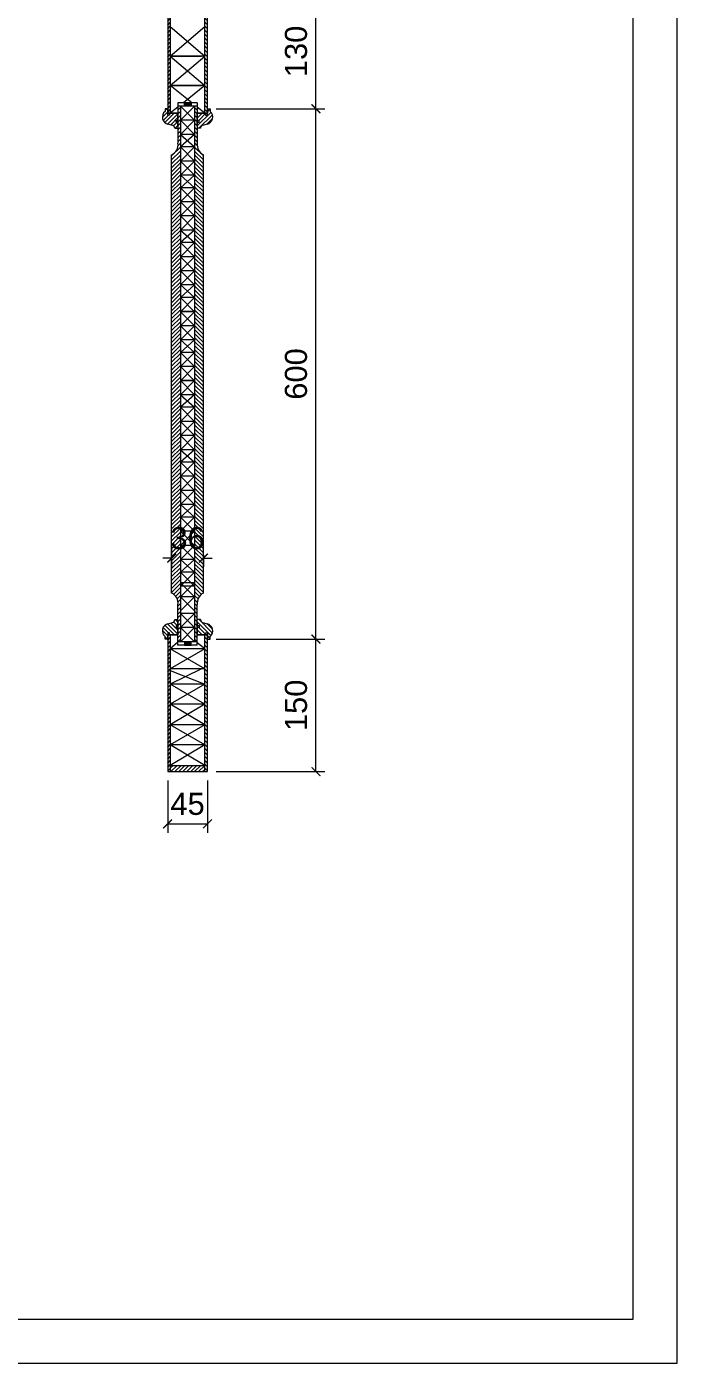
# Model space of a CAD drawing. Header units: millimetres. Extents: x 1821 to 3921, y 493 to 3463.
# Drawn here: x 3184 to 3921, y 493 to 2005 of the extents above; entities that cross this region are included whole.
import ezdxf

# ---------------------------------------------------------------- set-up
doc = ezdxf.new("R2010")
doc.units = ezdxf.units.MM
for name, color, linetype, lineweight in [('图框', 7, 'Continuous', 13), ('填充', 8, 'Continuous', 5), ('标准家私', 4, 'Continuous', 20), ('标注', 2, 'Continuous', 9)]:
    doc.layers.add(name, color=color, linetype=linetype, lineweight=lineweight)
doc.styles.get("Standard").update_dxf_attribs({"font": 'arial.ttf'})
pattern_1 = [(315, (-35817.922, -61120.422), (2.24506403, 2.24506403), [])]
pattern_2 = [(225, (42550.396, -61120.422), (-2.24506403, 2.24506403), [])]

# ---------------------------------------------------------------- blocks, each defined once
blk = doc.blocks.new('_ArchTick')
at = {"color": 0, "linetype": 'ByBlock', "const_width": 0.15}
blk.add_lwpolyline([(-0.5, -0.5), (0.5, 0.5)], dxfattribs=at)

msp = doc.modelspace()

# ---------------------------------------------------------------- hatches: boundary and pattern name
at = {"layer": '填充'}
h = msp.add_hatch(dxfattribs=at)
h.set_pattern_fill('ANSI31', color=0, angle=-90, style=0)
h.set_pattern_definition(pattern_2)
h.paths.add_polyline_path([(3346.7, 2047.5), (3343.7, 2047.5), (3343.7, 1907.5), (3346.7, 1907.5)])
h = msp.add_hatch(dxfattribs=at)
h.set_pattern_fill('ANSI31', color=0, angle=-90, style=0)
h.set_pattern_definition(pattern_1)
h.paths.add_polyline_path([(3385.7, 2047.5), (3388.7, 2047.5), (3388.7, 1907.5), (3385.7, 1907.5)])
h = msp.add_hatch(dxfattribs=at)
h.set_pattern_fill('ANSI31', color=0, angle=-90, style=0)
h.set_pattern_definition([(45, (-35817.922, 64345.5138), (2.24506403, -2.24506403), [])])
h.paths.add_polyline_path([(3345.7, 1905.5), (3345.7, 1907.5), (3355.2, 1907.5), (3355.2, 1899.4), (3353.2, 1899.4), (3353.2, 1897.4), (3355.2, 1897.4), (3355.2, 1893.5), (3355.2, 1890.5), (3351.7, 1890.5, 0.321734), (3349.1, 1893.9, 0.019475), (3344, 1895.2, -0.617514), (3340.7, 1909.5), (3340.7, 1912.5), (3343.7, 1912.5), (3343.7, 1907.5), (3343.7, 1905.5)])
h.paths.add_polyline_path([(3379.2, 1899.4), (3377.2, 1899.4), (3377.2, 1907.5), (3386.7, 1907.5), (3386.7, 1905.5), (3388.7, 1905.5), (3388.7, 1907.5), (3388.7, 1912.5), (3391.7, 1912.5), (3391.7, 1909.5, -0.617514), (3388.5, 1895.2, 0.019475), (3383.4, 1893.9, 0.321734), (3380.7, 1890.5), (3377.2, 1890.5), (3377.2, 1896.1), (3377.2, 1897.4), (3379.2, 1897.4)])
h = msp.add_hatch(dxfattribs=at)
h.set_pattern_fill('ANSI31', color=0, angle=-90, style=0)
h.set_pattern_definition(pattern_2)
h.paths.add_polyline_path([(3348.2, 1860.5, 0.323873), (3355.2, 1873.5), (3355.2, 1907.5), (3355.2, 1907.5), (3355.2, 1915.5), (3358.2, 1915.5), (3358.2, 1309.5), (3355.2, 1309.5), (3355.2, 1317.5), (3355.2, 1331.5), (3355.2, 1340.5), (3355.2, 1351.6, 0.323873), (3348.2, 1364.5)])
h = msp.add_hatch(dxfattribs=at)
h.set_pattern_fill('ANSI31', color=0, angle=-90, style=0)
h.set_pattern_definition(pattern_1)
h.paths.add_polyline_path([(3384.2, 1860.5, -0.323873), (3377.2, 1873.5), (3377.2, 1907.5), (3377.2, 1907.5), (3377.2, 1915.5), (3374.2, 1915.5), (3374.2, 1309.5), (3377.2, 1309.5), (3377.2, 1317.5), (3377.2, 1331.5), (3377.2, 1340.5), (3377.2, 1351.6, -0.323873), (3384.2, 1364.5)])
h = msp.add_hatch(dxfattribs=at)
h.set_pattern_fill('ANSI31', color=0, angle=-90, style=0)
h.set_pattern_definition(pattern_1)
h.paths.add_polyline_path([(3345.7, 1319.5), (3345.7, 1317.5), (3355.2, 1317.5), (3355.2, 1325.7), (3353.2, 1325.7), (3353.2, 1327.7), (3355.2, 1327.7), (3355.2, 1331.5), (3355.2, 1334.5), (3351.7, 1334.5, -0.321734), (3349.1, 1331.2, -0.019475), (3344, 1329.9, 0.617514), (3340.7, 1315.5), (3340.7, 1312.5), (3343.7, 1312.5), (3343.7, 1317.5), (3343.7, 1319.5)])
h.paths.add_polyline_path([(3379.2, 1325.7), (3377.2, 1325.7), (3377.2, 1317.5), (3386.7, 1317.5), (3386.7, 1319.5), (3388.7, 1319.5), (3388.7, 1317.5), (3388.7, 1312.5), (3391.7, 1312.5), (3391.7, 1315.5, 0.617514), (3388.5, 1329.9, -0.019475), (3383.4, 1331.2, -0.321734), (3380.7, 1334.5), (3377.2, 1334.5), (3377.2, 1327.7), (3379.2, 1327.7)])
h = msp.add_hatch(dxfattribs=at)
h.set_pattern_fill('ANSI31', color=0, angle=-90, style=0)
h.set_pattern_definition(pattern_2)
h.paths.add_polyline_path([(3346.7, 1317.5), (3343.7, 1317.5), (3343.7, 1162.5), (3346.7, 1162.5)])
h = msp.add_hatch(dxfattribs=at)
h.set_pattern_fill('ANSI31', color=0, angle=-90, style=0)
h.set_pattern_definition(pattern_1)
h.paths.add_polyline_path([(3385.7, 1317.5), (3388.7, 1317.5), (3388.7, 1162.5), (3385.7, 1162.5)])
h = msp.add_hatch(dxfattribs=at)
h.set_pattern_fill('ANSI31', color=0, angle=-90, style=0)
h.set_pattern_definition([(45, (5520.3607, -3013.484), (2.245064, -2.245064), [])])
h.paths.add_polyline_path([(3346.7, 1162.5), (3346.7, 1169.5), (3385.7, 1169.5), (3385.7, 1162.5)])
at = {"layer": '标准家私'}
for points in [[(3370.4, 1915.5), (3370.4, 1919.5), (3362.7, 1919.5), (3362.7, 1915.5)], [(3370.4, 1309.5), (3370.4, 1305.5), (3362.7, 1305.5), (3362.7, 1309.5)]]:
    msp.add_hatch(color=0, dxfattribs=at).paths.add_polyline_path(points)

# ---------------------------------------------------------------- linework, layer by layer
at = {"layer": '图框', "color": 0}
msp.add_lwpolyline([(1820.7, 3463), (1820.7, 493), (3920.7, 493), (3920.7, 3463)], close=True, dxfattribs=at)
at = {"layer": '图框', "color": 0, "lineweight": 20}
msp.add_lwpolyline([(1870.7, 3413), (1870.7, 543), (3870.7, 543), (3870.7, 3413)], close=True, dxfattribs=at)
at = {"layer": '填充', "color": 0}
for p, q in [((3346.7, 1972.3), (3385.7, 2005.6)), ((3346.7, 2005.6), (3385.7, 1972.3)), ((3346.7, 1939), (3385.7, 1972.3)), ((3385.7, 1972.3), (3346.7, 1972.3)), ((3346.7, 1972.3), (3385.7, 1939)), ((3385.7, 1972.3), (3346.7, 1972.3)), ((3346.7, 1972.3), (3382.1, 1972.3)), ((3385.7, 1939), (3346.7, 1939)), ((3370.9, 1919.5), (3346.7, 1939)), ((3346.7, 1939), (3382.1, 1939)), ((3385.7, 1939), (3361.6, 1919.5)), ((3355.2, 1914.4), (3346.7, 1907.5)), ((3374.2, 1899.6), (3358.2, 1915.5)), ((3358.2, 1899.6), (3374.2, 1915.5)), ((3385.7, 1907.5), (3377.2, 1914.4)), ((3374.2, 1899.6), (3358.2, 1899.6)), ((3358.2, 1883.6), (3374.2, 1899.6)), ((3374.2, 1883.6), (3358.2, 1899.6)), ((3374.2, 1883.6), (3358.2, 1883.6)), ((3358.2, 1883.6), (3374.2, 1869.4)), ((3374.2, 1883.6), (3358.2, 1869.4)), ((3358.2, 1869.4), (3374.2, 1853.4)), ((3374.2, 1869.4), (3358.2, 1853.4)), ((3374.2, 1869.4), (3358.2, 1869.4)), ((3374.2, 1869.4), (3358.2, 1869.4)), ((3374.2, 1869.4), (3358.2, 1869.4)), ((3374.2, 1869.4), (3358.2, 1869.4)), ((3374.2, 1853.4), (3358.2, 1853.4)), ((3374.2, 1853.4), (3358.2, 1853.4)), ((3374.2, 1853.4), (3358.2, 1853.4)), ((3374.2, 1853.4), (3358.2, 1853.4)), ((3374.2, 1853.4), (3358.2, 1853.4)), ((3358.2, 1837.4), (3374.2, 1853.4)), ((3374.2, 1837.4), (3358.2, 1853.4)), ((3374.2, 1837.4), (3358.2, 1837.4)), ((3358.2, 1837.4), (3374.2, 1823.3)), ((3374.2, 1837.4), (3358.2, 1823.3)), ((3374.2, 1823.3), (3358.2, 1823.3)), ((3374.2, 1823.3), (3358.2, 1823.3)), ((3358.2, 1823.2), (3374.2, 1807.3)), ((3374.2, 1823.2), (3358.2, 1807.3)), ((3374.2, 1823.2), (3358.2, 1823.2)), ((3374.2, 1823.2), (3358.2, 1823.2)), ((3374.2, 1807.3), (3358.2, 1807.3)), ((3374.2, 1807.3), (3358.2, 1807.3)), ((3374.2, 1807.3), (3358.2, 1807.3)), ((3374.2, 1807.3), (3358.2, 1807.3)), ((3358.2, 1807.3), (3374.2, 1791.3)), ((3374.2, 1807.3), (3358.2, 1791.3)), ((3374.2, 1807.3), (3358.2, 1807.3)), ((3374.2, 1807.3), (3358.2, 1807.3)), ((3374.2, 1807.3), (3358.2, 1807.3)), ((3374.2, 1807.3), (3358.2, 1807.3)), ((3374.2, 1791.3), (3358.2, 1791.3)), ((3374.2, 1791.3), (3358.2, 1791.3)), ((3374.2, 1791.3), (3358.2, 1791.3)), ((3374.2, 1791.3), (3358.2, 1791.3)), ((3374.2, 1791.3), (3358.2, 1791.3)), ((3358.2, 1775.3), (3374.2, 1791.3)), ((3374.2, 1775.3), (3358.2, 1791.3)), ((3374.2, 1775.3), (3358.2, 1775.3)), ((3358.2, 1775.3), (3374.2, 1761.2)), ((3374.2, 1775.3), (3358.2, 1761.2)), ((3374.2, 1761.2), (3358.2, 1761.2)), ((3374.2, 1761.2), (3358.2, 1761.2)), ((3358.2, 1761.1), (3374.2, 1745.2)), ((3374.2, 1761.1), (3358.2, 1745.2)), ((3374.2, 1761.1), (3358.2, 1761.1)), ((3374.2, 1761.1), (3358.2, 1761.1)), ((3374.2, 1745.2), (3358.2, 1745.2)), ((3374.2, 1745.2), (3358.2, 1745.2)), ((3374.2, 1745.2), (3358.2, 1745.2)), ((3374.2, 1745.2), (3358.2, 1745.2)), ((3358.2, 1745.2), (3374.2, 1729.2)), ((3374.2, 1745.2), (3358.2, 1729.2)), ((3374.2, 1745.2), (3358.2, 1745.2)), ((3374.2, 1745.2), (3358.2, 1745.2)), ((3374.2, 1745.2), (3358.2, 1745.2)), ((3374.2, 1745.2), (3358.2, 1745.2)), ((3374.2, 1729.2), (3358.2, 1729.2)), ((3374.2, 1729.2), (3358.2, 1729.2)), ((3374.2, 1729.2), (3358.2, 1729.2)), ((3374.2, 1729.2), (3358.2, 1729.2)), ((3374.2, 1729.2), (3358.2, 1729.2)), ((3358.2, 1713.2), (3374.2, 1729.2)), ((3374.2, 1713.2), (3358.2, 1729.2)), ((3374.2, 1713.2), (3358.2, 1713.2)), ((3358.2, 1713.2), (3374.2, 1699)), ((3374.2, 1713.2), (3358.2, 1699)), ((3358.2, 1699), (3374.2, 1683)), ((3374.2, 1699), (3358.2, 1683)), ((3374.2, 1699), (3358.2, 1699)), ((3374.2, 1699), (3358.2, 1699)), ((3374.2, 1699), (3358.2, 1699)), ((3374.2, 1699), (3358.2, 1699)), ((3374.2, 1683.1), (3358.2, 1683.1)), ((3374.2, 1683.1), (3358.2, 1683.1)), ((3374.2, 1683.1), (3358.2, 1683.1)), ((3374.2, 1683), (3358.2, 1683)), ((3374.2, 1683), (3358.2, 1683)), ((3374.2, 1683), (3358.2, 1683)), ((3358.2, 1683), (3374.2, 1667.1)), ((3374.2, 1683), (3358.2, 1667.1)), ((3374.2, 1683), (3358.2, 1683)), ((3374.2, 1683), (3358.2, 1683)), ((3374.2, 1667.1), (3358.2, 1667.1)), ((3374.2, 1667.1), (3358.2, 1667.1)), ((3374.2, 1667.1), (3358.2, 1667.1)), ((3374.2, 1667.1), (3358.2, 1667.1)), ((3374.2, 1667.1), (3358.2, 1667.1)), ((3358.2, 1651.1), (3374.2, 1667.1)), ((3374.2, 1651.1), (3358.2, 1667.1)), ((3374.2, 1651.1), (3358.2, 1651.1)), ((3358.2, 1651.1), (3374.2, 1636.9)), ((3374.2, 1651.1), (3358.2, 1636.9)), ((3358.2, 1636.9), (3374.2, 1620.9)), ((3374.2, 1636.9), (3358.2, 1620.9)), ((3374.2, 1636.9), (3358.2, 1636.9)), ((3374.2, 1636.9), (3358.2, 1636.9)), ((3374.2, 1636.9), (3358.2, 1636.9)), ((3374.2, 1636.9), (3358.2, 1636.9)), ((3374.2, 1620.9), (3358.2, 1620.9)), ((3374.2, 1620.9), (3358.2, 1620.9)), ((3374.2, 1620.9), (3358.2, 1620.9)), ((3374.2, 1620.9), (3358.2, 1620.9)), ((3358.2, 1620.9), (3374.2, 1604.9)), ((3374.2, 1620.9), (3358.2, 1604.9)), ((3374.2, 1620.9), (3358.2, 1620.9)), ((3374.2, 1620.9), (3358.2, 1620.9)), ((3374.2, 1620.9), (3358.2, 1620.9)), ((3374.2, 1620.9), (3358.2, 1620.9)), ((3374.2, 1605), (3358.2, 1605)), ((3374.2, 1605), (3358.2, 1605)), ((3358.2, 1589), (3374.2, 1605)), ((3374.2, 1589), (3358.2, 1605)), ((3374.2, 1604.9), (3358.2, 1604.9)), ((3374.2, 1604.9), (3358.2, 1604.9)), ((3374.2, 1604.9), (3358.2, 1604.9)), ((3374.2, 1589), (3358.2, 1589)), ((3358.2, 1589), (3374.2, 1574.8)), ((3374.2, 1589), (3358.2, 1574.8)), ((3358.2, 1574.8), (3374.2, 1558.8)), ((3374.2, 1574.8), (3358.2, 1558.8)), ((3374.2, 1574.8), (3358.2, 1574.8)), ((3374.2, 1574.8), (3358.2, 1574.8)), ((3374.2, 1574.8), (3358.2, 1574.8)), ((3374.2, 1574.8), (3358.2, 1574.8)), ((3374.2, 1558.8), (3358.2, 1558.8)), ((3374.2, 1558.8), (3358.2, 1558.8)), ((3374.2, 1558.8), (3358.2, 1558.8)), ((3374.2, 1558.8), (3358.2, 1558.8)), ((3358.2, 1558.8), (3374.2, 1542.8)), ((3374.2, 1558.8), (3358.2, 1542.8)), ((3374.2, 1558.8), (3358.2, 1558.8)), ((3374.2, 1558.8), (3358.2, 1558.8)), ((3374.2, 1558.8), (3358.2, 1558.8)), ((3374.2, 1558.8), (3358.2, 1558.8)), ((3374.2, 1542.8), (3358.2, 1542.8)), ((3374.2, 1542.8), (3358.2, 1542.8)), ((3374.2, 1542.8), (3358.2, 1542.8)), ((3374.2, 1542.8), (3358.2, 1542.8)), ((3374.2, 1542.8), (3358.2, 1542.8)), ((3358.2, 1526.8), (3374.2, 1542.8)), ((3374.2, 1526.8), (3358.2, 1542.8)), ((3374.2, 1526.8), (3358.2, 1526.8)), ((3358.2, 1526.8), (3374.2, 1512.7)), ((3374.2, 1526.8), (3358.2, 1512.7)), ((3374.2, 1512.7), (3358.2, 1512.7)), ((3374.2, 1512.7), (3358.2, 1512.7)), ((3358.2, 1512.6), (3374.2, 1496.7)), ((3374.2, 1512.6), (3358.2, 1496.7)), ((3374.2, 1512.6), (3358.2, 1512.6)), ((3374.2, 1512.6), (3358.2, 1512.6)), ((3358.1, 1496.7), (3374.1, 1480.7)), ((3374.1, 1496.7), (3358.1, 1480.7)), ((3374.1, 1496.7), (3358.1, 1496.7)), ((3374.1, 1496.7), (3358.1, 1496.7)), ((3374.1, 1496.7), (3358.1, 1496.7)), ((3374.1, 1496.7), (3358.1, 1496.7)), ((3374.2, 1496.7), (3358.2, 1496.7)), ((3374.2, 1496.7), (3358.2, 1496.7)), ((3374.2, 1496.7), (3358.2, 1496.7)), ((3374.2, 1496.7), (3358.2, 1496.7)), ((3374.1, 1480.7), (3358.1, 1480.7)), ((3374.1, 1480.7), (3358.1, 1480.7)), ((3374.1, 1480.7), (3358.1, 1480.7)), ((3374.1, 1480.7), (3358.1, 1480.7)), ((3374.1, 1480.7), (3358.1, 1480.7)), ((3358.1, 1464.7), (3374.1, 1480.7)), ((3374.1, 1464.7), (3358.1, 1480.7)), ((3374.1, 1464.7), (3358.1, 1464.7)), ((3358.1, 1464.7), (3374.1, 1450.6)), ((3374.1, 1464.7), (3358.1, 1450.6)), ((3374.1, 1450.6), (3358.1, 1450.6)), ((3374.1, 1450.6), (3358.1, 1450.6)), ((3358.1, 1450.5), (3374.1, 1434.5)), ((3374.1, 1450.5), (3358.1, 1434.5)), ((3374.1, 1450.5), (3358.1, 1450.5)), ((3374.1, 1450.5), (3358.1, 1450.5)), ((3374.1, 1434.6), (3358.1, 1434.6)), ((3374.1, 1434.6), (3358.1, 1434.6)), ((3374.1, 1434.6), (3358.1, 1434.6)), ((3374.1, 1434.5), (3358.1, 1434.5)), ((3374.1, 1434.5), (3358.1, 1434.5)), ((3374.1, 1434.5), (3358.1, 1434.5)), ((3358.1, 1434.5), (3374.1, 1418.6)), ((3374.1, 1434.5), (3358.1, 1418.6)), ((3374.1, 1434.5), (3358.1, 1434.5)), ((3374.1, 1434.5), (3358.1, 1434.5)), ((3374.1, 1418.6), (3358.1, 1418.6)), ((3374.1, 1418.6), (3358.1, 1418.6)), ((3374.1, 1418.6), (3358.1, 1418.6)), ((3374.1, 1418.6), (3358.1, 1418.6)), ((3374.1, 1418.6), (3358.1, 1418.6)), ((3358.1, 1402.6), (3374.1, 1418.6)), ((3374.1, 1402.6), (3358.1, 1418.6)), ((3374.1, 1402.6), (3358.1, 1402.6)), ((3358.1, 1402.6), (3374.1, 1388.4)), ((3374.1, 1402.6), (3358.1, 1388.4)), ((3358.1, 1388.4), (3374.1, 1372.4)), ((3374.1, 1388.4), (3358.1, 1372.4)), ((3374.1, 1388.4), (3358.1, 1388.4)), ((3374.1, 1388.4), (3358.1, 1388.4)), ((3374.1, 1388.4), (3358.1, 1388.4)), ((3374.1, 1388.4), (3358.1, 1388.4)), ((3374.1, 1372.5), (3358.1, 1372.5)), ((3374.1, 1372.4), (3358.1, 1372.4)), ((3374.1, 1372.4), (3358.1, 1372.4)), ((3374.1, 1372.4), (3358.1, 1372.4)), ((3358.2, 1376.2), (3374.2, 1360.5)), ((3374.2, 1376.2), (3358.2, 1360.5)), ((3374.2, 1376.2), (3358.2, 1376.2)), ((3358.2, 1360.5), (3374.2, 1344.5)), ((3374.2, 1360.5), (3358.2, 1344.5)), ((3374.2, 1360.5), (3358.2, 1360.5)), ((3358.2, 1341.5), (3374.2, 1325.5)), ((3374.2, 1341.5), (3358.2, 1325.5)), ((3374.2, 1341.5), (3358.2, 1341.5)), ((3374.2, 1325.5), (3358.2, 1325.5)), ((3374.2, 1325.5), (3358.2, 1309.5)), ((3358.2, 1325.5), (3374.2, 1309.5)), ((3355.2, 1309), (3346.7, 1301.5)), ((3385.7, 1279), (3346.7, 1301.5)), ((3385.7, 1301.5), (3346.7, 1279)), ((3385.7, 1301.5), (3346.7, 1301.5)), ((3385.7, 1301.5), (3377.2, 1308.4)), ((3385.7, 1279), (3346.7, 1279)), ((3381.9, 1279), (3346.7, 1261.5)), ((3346.7, 1276.9), (3385.7, 1261.5)), ((3385.7, 1239), (3346.7, 1261.5)), ((3385.7, 1261.5), (3346.7, 1239)), ((3385.7, 1261.5), (3346.7, 1261.5)), ((3385.7, 1239), (3346.7, 1239)), ((3385.7, 1239), (3346.7, 1215.5)), ((3385.7, 1215.5), (3346.7, 1239)), ((3385.7, 1193), (3346.7, 1215.5)), ((3385.7, 1215.5), (3346.7, 1193)), ((3385.7, 1215.5), (3346.7, 1215.5)), ((3385.7, 1193), (3346.7, 1193)), ((3385.7, 1193), (3346.7, 1169.5)), ((3385.7, 1169.5), (3346.7, 1193))]:
    msp.add_line(p, q, dxfattribs=at)
at = {"layer": '标准家私', "color": 0}
for p, q in [((3343.7, 2047.5), (3343.7, 1912.5)), ((3346.7, 2047.5), (3346.7, 1907.5)), ((3385.7, 1907.5), (3385.7, 2047.5)), ((3388.7, 1912.5), (3388.7, 2047.5)), ((3388.7, 1912.5), (3388.7, 2047.5)), ((3346.7, 1939), (3346.7, 1939)), ((3343.7, 1912.5), (3340.7, 1912.5)), ((3340.7, 1912.5), (3340.7, 1909.5)), ((3343.7, 1912.5), (3343.7, 1907.5)), ((3343.7, 1912.5), (3343.7, 1907.5)), ((3343.7, 1912.5), (3343.7, 1909.5)), ((3343.7, 1907.5), (3343.7, 1912.5)), ((3352.7, 1907.5), (3343.7, 1907.5)), ((3343.7, 1907.5), (3352.7, 1907.5)), ((3343.7, 1907.5), (3352.7, 1907.5)), ((3343.7, 1907.5), (3352.7, 1907.5)), ((3343.7, 1907.5), (3355.2, 1907.5)), ((3343.7, 1907.5), (3355.2, 1907.5)), ((3343.7, 1907.5), (3355.2, 1907.5)), ((3355.2, 1907.5), (3343.7, 1907.5)), ((3345.7, 1907.5), (3355.2, 1907.5)), ((3345.7, 1907.5), (3355.2, 1907.5)), ((3355.2, 1919.5), (3355.2, 1880.5)), ((3355.2, 1919.5), (3355.2, 1907.5)), ((3377.2, 1919.5), (3355.2, 1919.5)), ((3377.2, 1915.5), (3355.2, 1915.5)), ((3355.2, 1907.5), (3355.2, 1899.1)), ((3355.2, 1907.5), (3355.2, 1873.5)), ((3355.2, 1893.5), (3355.2, 1907.5)), ((3358.2, 1915.5), (3358.2, 1309.5)), ((3374.2, 1915.5), (3374.2, 1309.5)), ((3377.2, 1919.5), (3377.2, 1889.7)), ((3377.2, 1919.5), (3377.2, 1907.5)), ((3386.7, 1907.5), (3377.2, 1907.5)), ((3388.7, 1907.5), (3377.2, 1907.5)), ((3388.7, 1907.5), (3377.2, 1907.5)), ((3377.2, 1907.5), (3377.2, 1880.5)), ((3388.7, 1907.5), (3377.2, 1907.5)), ((3377.2, 1907.5), (3377.2, 1873.5)), ((3377.2, 1907.5), (3377.2, 1899.1)), ((3386.7, 1907.5), (3377.2, 1907.5)), ((3377.2, 1893.5), (3377.2, 1907.5)), ((3377.2, 1907.5), (3388.7, 1907.5)), ((3388.7, 1907.5), (3379.7, 1907.5)), ((3388.7, 1907.5), (3379.7, 1907.5)), ((3388.7, 1907.5), (3379.7, 1907.5)), ((3379.7, 1907.5), (3388.7, 1907.5)), ((3388.7, 1912.5), (3388.7, 1909.5)), ((3388.7, 1912.5), (3388.7, 1907.5)), ((3388.7, 1912.5), (3388.7, 1907.5)), ((3388.7, 1907.5), (3388.7, 1912.5)), ((3388.7, 1912.5), (3391.7, 1912.5)), ((3391.7, 1912.5), (3391.7, 1909.5)), ((3351.7, 1890.5), (3355.2, 1890.5)), ((3355.2, 1896.1), (3355.2, 1884.5)), ((3377.2, 1896.1), (3377.2, 1884.5)), ((3380.7, 1890.5), (3377.2, 1890.5)), ((3355.2, 1882.5), (3355.2, 1879)), ((3348.2, 1364.5), (3348.2, 1860.5)), ((3384.2, 1364.5), (3384.2, 1860.5)), ((3355.2, 1317.5), (3355.2, 1351.6)), ((3377.2, 1317.5), (3377.2, 1351.6)), ((3351.7, 1334.5), (3355.2, 1334.5)), ((3355.2, 1342.5), (3355.2, 1346)), ((3355.2, 1305.5), (3355.2, 1344.5)), ((3355.2, 1328.9), (3355.2, 1340.5)), ((3355.2, 1331.5), (3355.2, 1317.5)), ((3377.2, 1342.5), (3377.2, 1346)), ((3377.2, 1317.5), (3377.2, 1344.5)), ((3377.2, 1328.9), (3377.2, 1340.5)), ((3377.2, 1305.5), (3377.2, 1335.3)), ((3380.7, 1334.5), (3377.2, 1334.5)), ((3377.2, 1331.5), (3377.2, 1317.5)), ((3377.2, 1317.5), (3377.2, 1331.4)), ((3343.7, 1317.5), (3343.7, 1162.5)), ((3343.7, 1312.5), (3343.7, 1317.5)), ((3343.7, 1312.5), (3343.7, 1317.5)), ((3352.7, 1317.5), (3343.7, 1317.5)), ((3343.7, 1317.5), (3352.7, 1317.5)), ((3343.7, 1317.5), (3352.7, 1317.5)), ((3343.7, 1317.5), (3352.7, 1317.5)), ((3343.7, 1317.5), (3355.2, 1317.5)), ((3343.7, 1317.5), (3355.2, 1317.5)), ((3343.7, 1317.5), (3355.2, 1317.5)), ((3355.2, 1317.5), (3343.7, 1317.5)), ((3343.7, 1317.5), (3343.7, 1312.5)), ((3345.7, 1317.5), (3355.2, 1317.5)), ((3345.7, 1317.5), (3355.2, 1317.5)), ((3346.7, 1317.5), (3346.7, 1162.5)), ((3355.2, 1317.5), (3355.2, 1325.9)), ((3355.2, 1305.5), (3355.2, 1317.5)), ((3377.2, 1317.5), (3377.2, 1325.9)), ((3386.7, 1317.5), (3377.2, 1317.5)), ((3388.7, 1317.5), (3377.2, 1317.5)), ((3388.7, 1317.5), (3377.2, 1317.5)), ((3388.7, 1317.5), (3377.2, 1317.5)), ((3377.2, 1305.5), (3377.2, 1317.5)), ((3386.7, 1317.5), (3377.2, 1317.5)), ((3377.2, 1317.5), (3388.7, 1317.5)), ((3388.7, 1317.5), (3379.7, 1317.5)), ((3388.7, 1317.5), (3379.7, 1317.5)), ((3388.7, 1317.5), (3379.7, 1317.5)), ((3379.7, 1317.5), (3388.7, 1317.5)), ((3386.7, 1317.5), (3381.7, 1317.5)), ((3388.7, 1317.5), (3381.7, 1317.5)), ((3388.7, 1317.5), (3381.7, 1317.5)), ((3388.7, 1317.5), (3381.7, 1317.5)), ((3386.7, 1317.5), (3381.7, 1317.5)), ((3383, 1317.5), (3381.7, 1317.5)), ((3385.7, 1162.5), (3385.7, 1317.5)), ((3388.7, 1162.5), (3388.7, 1317.5)), ((3388.7, 1162.5), (3388.7, 1317.5)), ((3388.7, 1312.5), (3388.7, 1317.5)), ((3388.7, 1312.5), (3388.7, 1317.5)), ((3388.7, 1312.5), (3388.7, 1317.5)), ((3388.7, 1312.5), (3388.7, 1317.5)), ((3388.7, 1312.5), (3388.7, 1317.5)), ((3388.7, 1312.5), (3388.7, 1317.5)), ((3388.7, 1317.5), (3388.7, 1312.5)), ((3340.7, 1312.5), (3340.7, 1315.5)), ((3343.7, 1312.5), (3340.7, 1312.5)), ((3343.7, 1312.5), (3343.7, 1315.5)), ((3377.2, 1309.5), (3355.2, 1309.5)), ((3377.2, 1305.5), (3355.2, 1305.5)), ((3388.7, 1312.5), (3388.7, 1315.5)), ((3388.7, 1312.5), (3391.7, 1312.5)), ((3391.7, 1312.5), (3391.7, 1315.5)), ((3346.7, 1279), (3346.7, 1276.9)), ((3385.7, 1279), (3381.9, 1279)), ((3346.7, 1169.5), (3385.7, 1169.5)), ((3343.7, 1162.5), (3388.7, 1162.5))]:
    msp.add_line(p, q, dxfattribs=at)
for points in [[(3345.7, 1907.5), (3345.7, 1905.5), (3343.7, 1905.5), (3343.7, 1907.5)], [(3386.7, 1907.5), (3386.7, 1905.5), (3388.7, 1905.5), (3388.7, 1907.5)], [(3345.7, 1317.5), (3345.7, 1319.5), (3343.7, 1319.5), (3343.7, 1317.5)], [(3386.7, 1317.5), (3386.7, 1319.5), (3388.7, 1319.5), (3388.7, 1317.5)]]:
    msp.add_lwpolyline(points, dxfattribs=at)
for points in [[(3370.4, 1919.5), (3370.4, 1915.5), (3362.7, 1915.5), (3362.7, 1919.5)], [(3355.2, 1899.4), (3355.2, 1897.4), (3353.2, 1897.4), (3353.2, 1899.4)], [(3377.2, 1899.4), (3377.2, 1897.4), (3379.2, 1897.4), (3379.2, 1899.4)], [(3355.2, 1325.7), (3355.2, 1327.7), (3353.2, 1327.7), (3353.2, 1325.7)], [(3377.2, 1325.7), (3377.2, 1327.7), (3379.2, 1327.7), (3379.2, 1325.7)], [(3370.4, 1305.5), (3370.4, 1309.5), (3362.7, 1309.5), (3362.7, 1305.5)]]:
    msp.add_lwpolyline(points, close=True, dxfattribs=at)
for centre, radius, start, end in [((3345.9, 1903.2), 8.21, 129.3746, 256.1583), ((3386.5, 1903.2), 8.21, 283.8417, 50.6254), ((3329.3, 1829.3), 67.5, 72.8751, 77.4802), ((3348.1, 1890.4), 3.68, 2.9138, 71.6396), ((3384.4, 1890.4), 3.68, 108.3604, 177.0862), ((3403.1, 1829.3), 67.5, 102.5198, 107.1249), ((3342.8, 1871.9), 12.6, 295.7519, 7.5348), ((3389.7, 1871.9), 12.6, 172.4652, 244.2481), ((3342.8, 1353.2), 12.6, 352.4652, 64.2481), ((3389.7, 1353.2), 12.6, 115.7519, 187.5348), ((3329.3, 1395.8), 67.5, 282.5198, 287.1249), ((3348.1, 1334.7), 3.68, 288.3604, 357.0862), ((3384.4, 1334.7), 3.68, 182.9138, 251.6396), ((3403.1, 1395.8), 67.5, 252.8751, 257.4802), ((3345.9, 1321.9), 8.21, 103.8417, 230.6254), ((3386.5, 1321.9), 8.21, 309.3746, 76.1583)]:
    msp.add_arc(centre, radius, start, end, dxfattribs=at)
at = {"layer": '标注', "color": 0}
for p, q in [((3511.6, 1912.5), (3511.6, 2042.5)), ((3398.7, 1912.5), (3521.6, 1912.5)), ((3398.7, 1912.5), (3521.6, 1912.5)), ((3511.6, 1312.5), (3511.6, 1912.5)), ((3348.2, 1416.7), (3348.2, 1394.1)), ((3384.2, 1407.3), (3384.2, 1394.1)), ((3348.2, 1404.1), (3338.2, 1404.1)), ((3384.2, 1404.1), (3394.2, 1404.1)), ((3398.7, 1312.5), (3521.6, 1312.5)), ((3398.7, 1312.5), (3521.6, 1312.5)), ((3511.6, 1162.5), (3511.6, 1312.5)), ((3343.7, 1152.5), (3343.7, 1093.4)), ((3388.7, 1152.5), (3388.7, 1093.4)), ((3398.7, 1162.5), (3521.6, 1162.5)), ((3343.7, 1103.4), (3388.7, 1103.4))]:
    msp.add_line(p, q, dxfattribs=at)

# ---------------------------------------------------------------- block references
at = {"layer": '标注', "color": 0, "xscale": 10, "yscale": 10, "zscale": 10}
for p, rotation in [((3511.6, 1912.5), 90), ((3511.6, 1912.5), 270), ((3384.2, 1404.1), 180), ((3511.6, 1312.5), 90), ((3511.6, 1312.5), 270), ((3511.6, 1162.5), 270), ((3343.7, 1103.4), 180)]:
    msp.add_blockref('_ArchTick', p, dxfattribs=dict(at, rotation=rotation))
for p in [(3348.2, 1404.1), (3388.7, 1103.4)]:
    msp.add_blockref('_ArchTick', p, dxfattribs=at)

# ---------------------------------------------------------------- texts
at = {"layer": '标注', "color": 0, "char_height": 25, "attachment_point": 5, "rotation": 90}
for s, insert in [('130', (3489.1, 1977.5)), ('600', (3489.1, 1612.5)), ('150', (3489.1, 1237.5))]:
    msp.add_mtext(s, dxfattribs=dict(at, insert=insert))
at = {"layer": '标注', "color": 0, "char_height": 25, "attachment_point": 5}
for s, insert in [('36', (3366.2, 1426.6)), ('45', (3366.2, 1125.9))]:
    msp.add_mtext(s, dxfattribs=dict(at, insert=insert))

doc.saveas('drawing.dxf')
